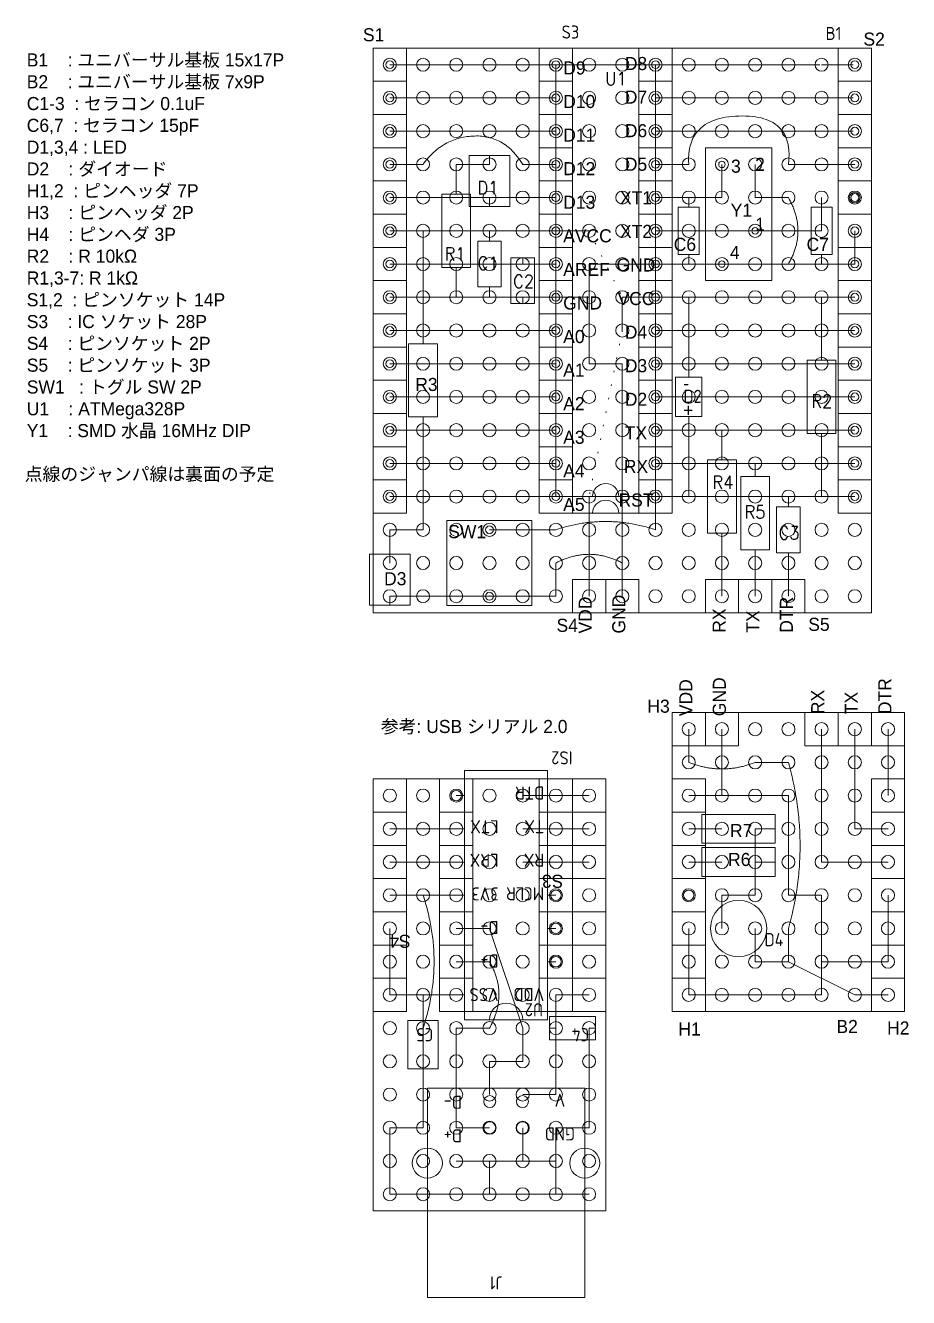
# Model space of a CAD drawing. Extents: x -67 to 67, y 38 to 136.
# Drawn here: x -66.6 to 0.9, y 38.3 to 135.5 of the extents above; entities that cross this region are included whole.
import ezdxf

# ---------------------------------------------------------------- set-up
doc = ezdxf.new("R2010")
doc.units = 0
doc.linetypes.add('DOTTINY', pattern=[0.9525, 0, -0.9525])
doc.layers.get('0').update_dxf_attribs({"linetype": 'CONTINUOUS', "lineweight": 9})
for name, color, linetype, lineweight in [('0_GND', 7, 'CONTINUOUS', 15), ('5V line', 1, 'CONTINUOUS', 15), ('condenser', 5, 'CONTINUOUS', 15)]:
    doc.layers.add(name, color=color, linetype=linetype, lineweight=lineweight)
for name, color, linetype, lineweight, true_color in [('0_wire', 92, 'CONTINUOUS', 15, 0x00c800), ('3.3V line', 40, 'CONTINUOUS', 15, 0xffaa00), ('crystal', 96, 'CONTINUOUS', 15, 0x008000), ('diode', 212, 'CONTINUOUS', 15, 0xde00de), ('micon', 216, 'CONTINUOUS', 15, 0x800080), ('resister', 132, 'CONTINUOUS', 15, 0x00dede), ('socket_header', 56, 'CONTINUOUS', 15, 0x808000), ('switch', 136, 'CONTINUOUS', 15, 0x008080), ('terminal', 16, 'CONTINUOUS', 15, 0x800000), ('universal_board', 253, 'CONTINUOUS', 15, 0xa0a0a4)]:
    doc.layers.add(name, color=color, linetype=linetype, lineweight=lineweight, true_color=true_color)
doc.styles.add('azomix', font='azomix')
doc.styles.add('iso', font='iso')
doc.styles.add('kst32b', font='kst32b')
doc.styles.get("Standard").update_dxf_attribs({"font": 'STANDARD'})
doc.styles.add('unicode', font='unicode')

msp = doc.modelspace()

# ---------------------------------------------------------------- linework, layer by layer
at = {"layer": '0_GND'}
for p, q in [((-10.8, 122.36), (-10.8, 124.9)), ((-8.26, 122.36), (-10.8, 122.36)), ((-3.18, 119.82), (-3.18, 117.28)), ((-23.5, 117.28), (-20.96, 117.28)), ((-23.5, 117.28), (-23.5, 114.74)), ((-15.88, 117.28), (-20.96, 117.28)), ((-13.34, 117.28), (-15.88, 117.28)), ((-13.34, 117.28), (-3.18, 117.28)), ((-31.12, 114.74), (-38.74, 114.74)), ((-33.66, 114.74), (-31.12, 114.74)), ((-28.58, 114.74), (-31.12, 114.74)), ((-28.58, 114.74), (-26.04, 114.74)), ((-23.5, 114.74), (-26.04, 114.74)), ((-23.5, 114.74), (-23.5, 109.66)), ((-23.5, 109.66), (-20.96, 109.66)), ((-20.96, 109.66), (-20.96, 91.88)), ((-26.04, 94.42), (-26.04, 91.88)), ((-38.74, 91.88), (-31.12, 91.88)), ((-26.04, 91.88), (-31.12, 91.88)), ((-13.34, 76.64), (-13.34, 81.72)), ((-13.34, 76.64), (-15.88, 76.64)), ((-10.8, 76.64), (-13.34, 76.64)), ((-8.26, 76.64), (-10.8, 76.64)), ((-8.26, 69.02), (-8.26, 76.64)), ((-5.72, 69.02), (-8.26, 69.02)), ((-5.72, 63.94), (-5.72, 69.02)), ((-0.64, 66.48), (-0.64, 69.02)), ((-38.74, 61.4), (-38.74, 66.48)), ((-15.88, 61.4), (-15.88, 66.48)), ((-0.64, 66.48), (-0.64, 63.94)), ((-5.72, 61.4), (-5.72, 63.94)), ((-5.72, 63.94), (-0.64, 63.94)), ((-36.2, 61.4), (-38.74, 61.4)), ((-36.2, 51.24), (-36.2, 61.4)), ((-36.2, 61.4), (-33.66, 61.4)), ((-15.88, 61.4), (-13.34, 61.4)), ((-13.34, 61.4), (-5.72, 61.4)), ((-23.5, 53.78), (-23.5, 58.86)), ((-23.5, 53.78), (-23.5, 51.24)), ((-38.74, 46.16), (-38.74, 51.24)), ((-38.74, 51.24), (-36.2, 51.24)), ((-28.58, 48.7), (-28.58, 51.24)), ((-26.04, 48.7), (-26.04, 51.24)), ((-26.04, 51.24), (-23.5, 51.24)), ((-31.12, 48.7), (-33.66, 48.7)), ((-31.12, 48.7), (-26.04, 48.7)), ((-31.12, 48.7), (-31.12, 46.16)), ((-26.04, 46.16), (-26.04, 48.7)), ((-36.2, 46.16), (-38.74, 46.16)), ((-31.12, 46.16), (-36.2, 46.16)), ((-31.12, 46.16), (-26.04, 46.16)), ((-26.04, 46.16), (-23.5, 46.16))]:
    msp.add_line(p, q, dxfattribs=at)
at = {"layer": '0_wire'}
for p, q in [((-26.04, 132.52), (-38.74, 132.52)), ((-18.42, 132.52), (-5.85, 132.52)), ((-5.72, 132.52), (-3.31, 132.52)), ((-26.04, 129.98), (-38.74, 129.98)), ((-18.42, 129.98), (-5.72, 129.98)), ((-5.72, 129.98), (-3.31, 129.98)), ((-26.04, 127.44), (-38.74, 127.44)), ((-18.42, 127.44), (-5.72, 127.44)), ((-5.72, 127.44), (-3.31, 127.44)), ((-36.2, 124.9), (-38.74, 124.9)), ((-31.12, 124.9), (-33.66, 124.9)), ((-26.04, 124.9), (-28.58, 124.9)), ((-18.42, 124.9), (-15.88, 124.9)), ((-13.34, 122.36), (-13.34, 124.9)), ((-3.18, 124.9), (-8.26, 124.9)), ((-26.04, 122.36), (-38.74, 122.36)), ((-18.42, 122.36), (-13.34, 122.36)), ((-5.72, 119.82), (-5.72, 122.36)), ((-18.42, 119.82), (-8.26, 119.82)), ((-8.26, 119.82), (-5.72, 119.82)), ((-26.04, 117.28), (-38.74, 117.28)), ((-26.04, 112.2), (-38.74, 112.2)), ((-18.42, 112.2), (-15.88, 112.2)), ((-8.26, 112.2), (-15.88, 112.2)), ((-5.72, 112.2), (-8.26, 112.2)), ((-3.18, 112.2), (-5.72, 112.2)), ((-26.04, 109.66), (-38.74, 109.66)), ((-18.42, 109.66), (-15.88, 109.66)), ((-8.26, 109.66), (-15.88, 109.66)), ((-5.72, 109.66), (-8.26, 109.66)), ((-3.18, 109.66), (-5.72, 109.66)), ((-26.04, 107.12), (-38.74, 107.12)), ((-18.42, 107.12), (-15.88, 107.12)), ((-15.88, 107.12), (-5.72, 107.12)), ((-3.18, 107.12), (-5.72, 107.12)), ((-26.04, 104.58), (-38.74, 104.58)), ((-18.42, 104.58), (-3.18, 104.58)), ((-15.88, 104.58), (-13.34, 104.58)), ((-26.04, 102.04), (-38.74, 102.04)), ((-18.42, 102.04), (-3.18, 102.04)), ((-10.8, 102.04), (-13.34, 102.04)), ((-8.26, 102.04), (-10.8, 102.04)), ((-26.04, 99.5), (-38.74, 99.5)), ((-18.42, 99.5), (-3.18, 99.5)), ((-18.42, 99.5), (-18.42, 96.96)), ((-13.34, 99.5), (-10.8, 99.5)), ((-36.2, 96.96), (-38.74, 96.96)), ((-38.74, 96.96), (-38.74, 94.42)), ((-26.04, 96.96), (-31.12, 96.96)), ((-13.34, 94.42), (-13.34, 91.88)), ((-10.8, 94.42), (-10.8, 91.88)), ((-8.26, 91.88), (-8.26, 94.42)), ((-5.72, 71.56), (-5.72, 81.72)), ((-3.18, 74.1), (-3.18, 81.72)), ((-0.64, 76.64), (-0.64, 81.72)), ((-28.58, 76.64), (-23.5, 76.64)), ((-33.66, 74.1), (-38.74, 74.1)), ((-28.58, 74.1), (-23.5, 74.1)), ((-15.88, 74.1), (-13.34, 74.1)), ((-10.8, 74.1), (-10.8, 71.56)), ((-0.64, 74.1), (-3.18, 74.1)), ((-33.66, 71.56), (-38.74, 71.56)), ((-28.58, 71.56), (-23.5, 71.56)), ((-15.88, 71.56), (-13.34, 71.56)), ((-10.8, 71.56), (-10.8, 69.02)), ((-0.64, 71.56), (-5.72, 71.56)), ((-10.8, 69.02), (-13.34, 69.02)), ((-13.34, 69.02), (-13.34, 66.48)), ((-31.12, 66.48), (-33.66, 66.48)), ((-31.12, 63.94), (-33.66, 63.94)), ((-33.66, 51.24), (-33.66, 58.86)), ((-33.66, 58.86), (-31.12, 58.86)), ((-28.58, 56.32), (-28.58, 58.86)), ((-31.12, 53.78), (-31.12, 56.32)), ((-31.12, 56.32), (-28.58, 56.32)), ((-31.12, 51.24), (-33.66, 51.24))]:
    msp.add_line(p, q, dxfattribs=at)
for centre in [(-3.18, 122.36), (-33.66, 76.64), (-26.04, 69.02), (-26.04, 66.48), (-26.04, 63.94)]:
    msp.add_circle(centre, 0.4, dxfattribs=at)
at = {"layer": '3.3V line'}
for p, q in [((-36.2, 69.02), (-38.74, 69.02)), ((-33.66, 69.02), (-36.2, 69.02))]:
    msp.add_line(p, q, dxfattribs=at)
msp.add_circle((-15.88, 69.02), 0.4, dxfattribs=at)
at = {"layer": '5V line'}
for p, q in [((-28.58, 119.82), (-38.74, 119.82)), ((-23.5, 119.82), (-31.12, 119.82)), ((-28.58, 119.82), (-26.04, 119.82)), ((-18.42, 114.74), (-20.96, 114.74)), ((-20.96, 114.74), (-20.96, 112.2)), ((-13.34, 114.74), (-18.42, 114.74)), ((-13.34, 114.74), (-8.26, 114.74)), ((-5.72, 114.74), (-8.26, 114.74)), ((-5.72, 114.74), (-3.18, 114.74)), ((-23.5, 99.5), (-23.5, 96.96)), ((-23.5, 96.96), (-23.5, 94.42)), ((-23.5, 91.88), (-23.5, 94.42)), ((-15.88, 81.72), (-15.88, 79.18)), ((-10.8, 79.18), (-8.26, 79.18)), ((-10.8, 63.94), (-10.8, 66.48)), ((-8.26, 63.94), (-8.26, 66.48)), ((-8.26, 63.94), (-10.8, 63.94)), ((-26.04, 56.32), (-26.04, 61.4)), ((-26.04, 61.4), (-23.5, 61.4)), ((-0.64, 61.4), (-3.18, 61.4)), ((-26.04, 53.78), (-26.04, 56.32)), ((-28.58, 53.78), (-26.04, 53.78))]:
    msp.add_line(p, q, dxfattribs=at)
at = {"layer": 'condenser'}
for p, q in [((-15.08, 121.62), (-16.68, 121.62)), ((-16.68, 121.62), (-16.68, 118.02)), ((-15.88, 121.62), (-15.88, 122.36)), ((-15.08, 118.02), (-15.08, 121.62)), ((-4.92, 121.62), (-6.52, 121.62)), ((-6.52, 121.62), (-6.52, 118.02)), ((-5.72, 121.62), (-5.72, 122.36)), ((-4.92, 118.02), (-4.92, 121.62)), ((-31.12, 119.82), (-31.12, 119.03)), ((-32.02, 119.03), (-32.02, 115.53)), ((-30.22, 119.03), (-32.02, 119.03)), ((-30.22, 115.53), (-30.22, 119.03)), ((-27.68, 117.76), (-29.48, 117.76)), ((-29.48, 117.76), (-29.48, 114.26)), ((-28.58, 117.76), (-28.58, 117.28)), ((-27.68, 114.26), (-27.68, 117.76)), ((-16.68, 118.02), (-15.08, 118.02)), ((-15.88, 118.02), (-15.88, 117.28)), ((-6.52, 118.02), (-4.92, 118.02)), ((-5.72, 118.02), (-5.72, 117.28)), ((-32.02, 115.53), (-30.22, 115.53)), ((-31.12, 115.53), (-31.12, 114.74)), ((-29.48, 114.26), (-27.68, 114.26)), ((-28.58, 114.74), (-28.58, 114.26)), ((-8.26, 98.71), (-8.26, 99.5)), ((-9.16, 98.71), (-9.16, 95.21)), ((-7.36, 98.71), (-9.16, 98.71)), ((-7.36, 95.21), (-7.36, 98.71)), ((-9.16, 95.21), (-7.36, 95.21)), ((-8.26, 95.21), (-8.26, 94.42)), ((-37.35, 59.44), (-37.35, 55.74)), ((-35.05, 59.44), (-37.35, 59.44)), ((-35.05, 55.74), (-35.05, 59.44)), ((-23.02, 59.76), (-26.52, 59.76)), ((-26.52, 59.76), (-26.52, 57.96)), ((-23.02, 57.96), (-23.02, 59.76)), ((-26.04, 58.86), (-26.52, 58.86)), ((-23.02, 58.86), (-23.5, 58.86)), ((-26.52, 57.96), (-23.02, 57.96)), ((-37.35, 55.74), (-35.05, 55.74)), ((-36.2, 56.32), (-36.2, 55.74))]:
    msp.add_line(p, q, dxfattribs=at)
msp.add_open_spline([(-36.2, 58.86), (-34.509, 63.95), (-36.2, 69.02)], degree=2, dxfattribs=at)
at = {"layer": 'crystal'}
for p, q in [((-9.53, 126.17), (-14.61, 126.17)), ((-14.61, 126.17), (-14.61, 116.01)), ((-9.53, 116.01), (-9.53, 126.17)), ((-14.61, 116.01), (-9.53, 116.01))]:
    msp.add_line(p, q, dxfattribs=at)
for centre in [(-13.34, 124.9), (-10.8, 119.82), (-13.34, 117.28)]:
    msp.add_circle(centre, 0.25, dxfattribs=at)
at = {"layer": 'diode'}
for p, q in [((-29.57, 125.58), (-32.67, 125.58)), ((-32.67, 125.58), (-32.67, 121.68)), ((-31.12, 124.9), (-31.12, 125.58)), ((-29.57, 121.68), (-29.57, 125.58)), ((-32.67, 121.68), (-29.57, 121.68)), ((-31.12, 122.36), (-31.12, 121.68)), ((-15.88, 114.74), (-15.88, 108.62)), ((-16.88, 108.62), (-14.88, 108.62)), ((-16.88, 105.62), (-16.88, 108.62)), ((-14.88, 108.62), (-14.88, 105.62)), ((-14.88, 105.62), (-16.88, 105.62)), ((-15.88, 105.62), (-15.88, 99.5)), ((-37.19, 95.1), (-40.29, 95.1)), ((-40.29, 95.1), (-40.29, 91.2)), ((-38.74, 94.42), (-38.74, 95.1)), ((-37.19, 91.2), (-37.19, 95.1)), ((-38.74, 91.88), (-38.74, 91.2)), ((-40.29, 91.2), (-37.19, 91.2))]:
    msp.add_line(p, q, dxfattribs=at)
msp.add_circle((-12.07, 66.48), 2.15, dxfattribs=at)
at = {"layer": 'micon'}
for p, q in [((-26.04, 132.52), (-26.04, 99.5)), ((-18.42, 132.52), (-26.04, 132.52)), ((-18.42, 99.5), (-18.42, 132.52)), ((-26.04, 99.5), (-18.42, 99.5)), ((-33.025, 59.495), (-33.025, 78.545)), ((-26.675, 78.545), (-33.025, 78.545)), ((-26.675, 78.545), (-26.675, 59.495)), ((-33.025, 76.64), (-33.66, 76.64)), ((-26.04, 76.64), (-26.675, 76.64)), ((-33.025, 74.1), (-33.66, 74.1)), ((-26.04, 74.1), (-26.675, 74.1)), ((-33.025, 71.56), (-33.66, 71.56)), ((-26.04, 71.56), (-26.675, 71.56)), ((-33.025, 69.02), (-33.66, 69.02)), ((-26.04, 69.02), (-26.675, 69.02)), ((-33.025, 66.48), (-33.66, 66.48)), ((-26.04, 66.48), (-26.675, 66.48)), ((-33.025, 63.94), (-33.66, 63.94)), ((-26.04, 63.94), (-26.675, 63.94)), ((-33.025, 61.4), (-33.66, 61.4)), ((-26.675, 59.495), (-33.025, 59.495))]:
    msp.add_line(p, q, dxfattribs=at)
for centre, radius, start in [((-22.23, 99.5), 1, 0), ((-29.85, 59.495), 1.27, 360)]:
    msp.add_arc(centre, radius, start, 180, dxfattribs=at)
at = {"layer": 'resister'}
for p, q in [((-33.66, 124.9), (-33.66, 122.62)), ((-34.76, 122.62), (-34.76, 117.02)), ((-32.56, 122.62), (-34.76, 122.62)), ((-32.56, 117.02), (-32.56, 122.62)), ((-36.2, 119.82), (-36.2, 111.19)), ((-34.76, 117.02), (-32.56, 117.02)), ((-33.66, 114.74), (-33.66, 117.02)), ((-5.72, 114.74), (-5.72, 109.92)), ((-35.1, 111.19), (-37.3, 111.19)), ((-37.3, 111.19), (-37.3, 105.59)), ((-35.1, 105.59), (-35.1, 111.19)), ((-6.82, 109.92), (-6.82, 104.32)), ((-4.62, 109.92), (-6.82, 109.92)), ((-4.62, 104.32), (-4.62, 109.92)), ((-37.3, 105.59), (-35.1, 105.59)), ((-36.2, 96.96), (-36.2, 105.59)), ((-13.34, 104.58), (-13.34, 102.3)), ((-6.82, 104.32), (-4.62, 104.32)), ((-5.72, 99.5), (-5.72, 104.32)), ((-12.24, 102.3), (-14.44, 102.3)), ((-14.44, 102.3), (-14.44, 96.7)), ((-12.24, 96.7), (-12.24, 102.3)), ((-10.8, 102.04), (-10.8, 101.03)), ((-9.7, 101.03), (-11.9, 101.03)), ((-11.9, 101.03), (-11.9, 95.43)), ((-9.7, 95.43), (-9.7, 101.03)), ((-14.44, 96.7), (-12.24, 96.7)), ((-13.34, 94.42), (-13.34, 96.7)), ((-11.9, 95.43), (-9.7, 95.43)), ((-10.8, 94.42), (-10.8, 95.43)), ((-9.27, 75.2), (-14.87, 75.2)), ((-14.87, 75.2), (-14.87, 73)), ((-9.27, 73), (-9.27, 75.2)), ((-13.34, 74.1), (-14.87, 74.1)), ((-10.8, 74.1), (-9.27, 74.1)), ((-14.87, 73), (-9.27, 73)), ((-9.27, 72.66), (-14.87, 72.66)), ((-14.87, 72.66), (-14.87, 70.46)), ((-9.27, 70.46), (-9.27, 72.66)), ((-13.34, 71.56), (-14.87, 71.56)), ((-10.8, 71.56), (-9.27, 71.56)), ((-14.87, 70.46), (-9.27, 70.46)), ((-28.58, 58.86), (-31.12, 66.48)), ((-3.18, 61.4), (-8.26, 63.94))]:
    msp.add_line(p, q, dxfattribs=at)
at = {"layer": 'resister', "linetype": 'DOTTINY'}
for p, q in [((-23.5, 119.82), (-20.96, 114.74)), ((-20.96, 112.2), (-23.5, 99.5))]:
    msp.add_line(p, q, dxfattribs=at)
at = {"layer": 'resister'}
for points in [[(-15.88, 124.9), (-16.112, 128.511), (-7.782, 128.682), (-8.26, 124.9)], [(-36.2, 124.9), (-34.726, 126.952), (-29.953, 127.179), (-28.58, 124.9)], [(-8.26, 117.28), (-6.79, 119.813), (-8.26, 122.36)], [(-18.42, 96.96), (-22.246, 98.233), (-26.04, 96.96)], [(-20.96, 94.42), (-23.514, 95.75), (-26.04, 94.42)], [(-15.88, 79.18), (-13.344, 78.171), (-10.8, 79.18)], [(-8.26, 66.48), (-6.47, 72.805), (-8.26, 79.18)], [(-31.12, 58.86), (-29.666, 61.431), (-31.12, 63.94)]]:
    msp.add_open_spline(points, degree=2, dxfattribs=at)
at = {"layer": 'socket_header'}
for p, q in [((-40.01, 133.79), (-40.01, 131.25)), ((-37.47, 133.79), (-40.01, 133.79)), ((-37.47, 131.25), (-37.47, 133.79)), ((-24.77, 133.79), (-27.31, 133.79)), ((-27.31, 133.79), (-27.31, 98.23)), ((-27.31, 133.79), (-27.31, 131.25)), ((-24.77, 131.25), (-24.77, 133.79)), ((-24.77, 133.79), (-19.69, 133.79)), ((-19.69, 133.79), (-19.69, 131.25)), ((-17.15, 133.79), (-19.69, 133.79)), ((-17.15, 131.25), (-17.15, 133.79)), ((-4.45, 133.79), (-4.45, 131.25)), ((-1.91, 133.79), (-4.45, 133.79)), ((-1.91, 131.25), (-1.91, 133.79)), ((-40.01, 131.25), (-40.01, 128.71)), ((-37.47, 131.25), (-40.01, 131.25)), ((-37.47, 131.25), (-37.47, 128.71)), ((-37.47, 128.71), (-37.47, 131.25)), ((-24.77, 131.25), (-27.31, 131.25)), ((-24.77, 128.71), (-24.77, 131.25)), ((-19.69, 131.25), (-19.69, 128.71)), ((-17.15, 131.25), (-19.69, 131.25)), ((-17.15, 128.71), (-17.15, 131.25)), ((-1.91, 131.25), (-4.45, 131.25)), ((-4.45, 131.25), (-4.45, 128.71)), ((-1.91, 131.25), (-4.45, 131.25)), ((-1.91, 128.71), (-1.91, 131.25)), ((-40.01, 128.71), (-40.01, 126.17)), ((-37.47, 128.71), (-40.01, 128.71)), ((-37.47, 128.71), (-37.47, 126.17)), ((-37.47, 126.17), (-37.47, 128.71)), ((-24.77, 128.71), (-27.31, 128.71)), ((-24.77, 126.17), (-24.77, 128.71)), ((-19.69, 128.71), (-19.69, 126.17)), ((-17.15, 128.71), (-19.69, 128.71)), ((-17.15, 126.17), (-17.15, 128.71)), ((-1.91, 128.71), (-4.45, 128.71)), ((-4.45, 128.71), (-4.45, 126.17)), ((-1.91, 128.71), (-4.45, 128.71)), ((-1.91, 126.17), (-1.91, 128.71)), ((-40.01, 126.17), (-40.01, 123.63)), ((-37.47, 126.17), (-40.01, 126.17)), ((-37.47, 126.17), (-37.47, 123.63)), ((-37.47, 123.63), (-37.47, 126.17)), ((-24.77, 126.17), (-27.31, 126.17)), ((-24.77, 123.63), (-24.77, 126.17)), ((-19.69, 126.17), (-19.69, 123.63)), ((-17.15, 126.17), (-19.69, 126.17)), ((-17.15, 123.63), (-17.15, 126.17)), ((-1.91, 126.17), (-4.45, 126.17)), ((-4.45, 126.17), (-4.45, 123.63)), ((-1.91, 126.17), (-4.45, 126.17)), ((-1.91, 123.63), (-1.91, 126.17)), ((-40.01, 123.63), (-40.01, 121.09)), ((-37.47, 123.63), (-40.01, 123.63)), ((-37.47, 123.63), (-37.47, 121.09)), ((-37.47, 121.09), (-37.47, 123.63)), ((-24.77, 123.63), (-27.31, 123.63)), ((-24.77, 121.09), (-24.77, 123.63)), ((-19.69, 123.63), (-19.69, 121.09)), ((-17.15, 123.63), (-19.69, 123.63)), ((-17.15, 121.09), (-17.15, 123.63)), ((-1.91, 123.63), (-4.45, 123.63)), ((-4.45, 123.63), (-4.45, 121.09)), ((-1.91, 121.09), (-1.91, 123.63)), ((-40.01, 121.09), (-40.01, 118.55)), ((-37.47, 121.09), (-40.01, 121.09)), ((-37.47, 121.09), (-37.47, 118.55)), ((-37.47, 118.55), (-37.47, 121.09)), ((-24.77, 121.09), (-27.31, 121.09)), ((-24.77, 118.55), (-24.77, 121.09)), ((-19.69, 121.09), (-19.69, 118.55)), ((-17.15, 121.09), (-19.69, 121.09)), ((-17.15, 118.55), (-17.15, 121.09)), ((-1.91, 121.09), (-4.45, 121.09)), ((-4.45, 121.09), (-4.45, 118.55)), ((-1.91, 121.09), (-1.91, 118.55)), ((-40.01, 118.55), (-40.01, 116.01)), ((-37.47, 118.55), (-40.01, 118.55)), ((-37.47, 118.55), (-37.47, 116.01)), ((-37.47, 116.01), (-37.47, 118.55)), ((-24.77, 118.55), (-27.31, 118.55)), ((-24.77, 116.01), (-24.77, 118.55)), ((-19.69, 118.55), (-19.69, 116.01)), ((-17.15, 118.55), (-19.69, 118.55)), ((-17.15, 116.01), (-17.15, 118.55)), ((-1.91, 118.55), (-4.45, 118.55)), ((-4.45, 110.93), (-4.45, 118.55)), ((-1.91, 118.55), (-1.91, 100.77)), ((-40.01, 116.01), (-40.01, 113.47)), ((-37.47, 116.01), (-40.01, 116.01)), ((-37.47, 116.01), (-37.47, 113.47)), ((-37.47, 113.47), (-37.47, 116.01)), ((-24.77, 116.01), (-27.31, 116.01)), ((-24.77, 113.47), (-24.77, 116.01)), ((-19.69, 116.01), (-19.69, 113.47)), ((-17.15, 116.01), (-19.69, 116.01)), ((-17.15, 113.47), (-17.15, 116.01)), ((-1.91, 116.01), (-4.45, 116.01)), ((-40.01, 113.47), (-40.01, 110.93)), ((-37.47, 113.47), (-40.01, 113.47)), ((-37.47, 113.47), (-37.47, 110.93)), ((-37.47, 110.93), (-37.47, 113.47)), ((-24.77, 113.47), (-27.31, 113.47)), ((-24.77, 110.93), (-24.77, 113.47)), ((-19.69, 113.47), (-19.69, 110.93)), ((-17.15, 113.47), (-19.69, 113.47)), ((-17.15, 113.47), (-17.15, 110.93)), ((-1.91, 113.47), (-4.45, 113.47)), ((-40.01, 110.93), (-40.01, 108.39)), ((-37.47, 110.93), (-40.01, 110.93)), ((-37.47, 110.93), (-37.47, 108.39)), ((-37.47, 108.39), (-37.47, 110.93)), ((-24.77, 110.93), (-27.31, 110.93)), ((-24.77, 108.39), (-24.77, 110.93)), ((-19.69, 110.93), (-19.69, 108.39)), ((-17.15, 110.93), (-19.69, 110.93)), ((-17.15, 108.39), (-17.15, 110.93)), ((-1.91, 110.93), (-4.45, 110.93)), ((-1.91, 110.93), (-4.45, 110.93)), ((-4.45, 110.93), (-4.45, 108.39)), ((-1.91, 110.93), (-4.45, 110.93)), ((-40.01, 108.39), (-40.01, 105.85)), ((-37.47, 108.39), (-40.01, 108.39)), ((-37.47, 108.39), (-37.47, 105.85)), ((-37.47, 105.85), (-37.47, 108.39)), ((-24.77, 108.39), (-27.31, 108.39)), ((-24.77, 105.85), (-24.77, 108.39)), ((-19.69, 108.39), (-19.69, 105.85)), ((-17.15, 108.39), (-19.69, 108.39)), ((-17.15, 105.85), (-17.15, 108.39)), ((-1.91, 108.39), (-4.45, 108.39)), ((-1.91, 108.39), (-4.45, 108.39)), ((-4.45, 108.39), (-4.45, 105.85)), ((-1.91, 108.39), (-4.45, 108.39)), ((-40.01, 105.85), (-40.01, 103.31)), ((-37.47, 105.85), (-40.01, 105.85)), ((-37.47, 105.85), (-37.47, 103.31)), ((-37.47, 103.31), (-37.47, 105.85)), ((-24.77, 105.85), (-27.31, 105.85)), ((-24.77, 103.31), (-24.77, 105.85)), ((-19.69, 105.85), (-19.69, 103.31)), ((-17.15, 105.85), (-19.69, 105.85)), ((-17.15, 103.31), (-17.15, 105.85)), ((-1.91, 105.85), (-4.45, 105.85)), ((-1.91, 105.85), (-4.45, 105.85)), ((-4.45, 105.85), (-4.45, 103.31)), ((-1.91, 105.85), (-4.45, 105.85)), ((-40.01, 103.31), (-40.01, 100.77)), ((-37.47, 103.31), (-40.01, 103.31)), ((-37.47, 103.31), (-37.47, 100.77)), ((-37.47, 100.77), (-37.47, 103.31)), ((-24.77, 103.31), (-27.31, 103.31)), ((-24.77, 100.77), (-24.77, 103.31)), ((-19.69, 103.31), (-19.69, 100.77)), ((-17.15, 103.31), (-19.69, 103.31)), ((-17.15, 100.77), (-17.15, 103.31)), ((-1.91, 103.31), (-4.45, 103.31)), ((-1.91, 103.31), (-4.45, 103.31)), ((-4.45, 103.31), (-4.45, 100.77)), ((-1.91, 103.31), (-4.45, 103.31)), ((-40.01, 100.77), (-40.01, 98.23)), ((-37.47, 100.77), (-40.01, 100.77)), ((-37.47, 100.77), (-37.47, 98.23)), ((-37.47, 98.23), (-37.47, 100.77)), ((-24.77, 100.77), (-27.31, 100.77)), ((-24.77, 98.23), (-24.77, 100.77)), ((-19.69, 100.77), (-19.69, 98.23)), ((-17.15, 100.77), (-19.69, 100.77)), ((-17.15, 100.77), (-17.15, 98.23)), ((-4.45, 98.23), (-4.45, 100.77)), ((-1.91, 100.77), (-4.45, 100.77)), ((-1.91, 100.77), (-4.45, 100.77)), ((-1.91, 100.77), (-4.45, 100.77)), ((-1.91, 98.23), (-1.91, 100.77)), ((-40.01, 98.23), (-37.47, 98.23)), ((-27.31, 98.23), (-24.77, 98.23)), ((-24.77, 98.23), (-19.69, 98.23)), ((-19.69, 98.23), (-17.15, 98.23)), ((-1.91, 98.23), (-4.45, 98.23)), ((-24.77, 90.61), (-24.77, 93.15)), ((-22.23, 93.15), (-24.77, 93.15)), ((-22.23, 90.61), (-22.23, 93.15)), ((-19.69, 93.15), (-22.23, 93.15)), ((-22.23, 90.61), (-22.23, 93.15)), ((-19.69, 90.61), (-19.69, 93.15)), ((-14.61, 90.61), (-14.61, 93.15)), ((-12.07, 93.15), (-14.61, 93.15)), ((-12.07, 90.61), (-12.07, 93.15)), ((-9.53, 93.15), (-12.07, 93.15)), ((-12.07, 90.61), (-12.07, 93.15)), ((-9.53, 90.61), (-9.53, 93.15)), ((-6.99, 93.15), (-9.53, 93.15)), ((-9.53, 90.61), (-9.53, 93.15)), ((-6.99, 90.61), (-6.99, 93.15)), ((-22.23, 90.61), (-24.77, 90.61)), ((-19.69, 90.61), (-22.23, 90.61)), ((-12.07, 90.61), (-14.61, 90.61)), ((-9.53, 90.61), (-12.07, 90.61)), ((-6.99, 90.61), (-9.53, 90.61)), ((-17.15, 80.45), (-17.15, 82.99)), ((-14.61, 82.99), (-17.15, 82.99)), ((-14.61, 80.45), (-14.61, 82.99)), ((-12.07, 82.99), (-14.61, 82.99)), ((-14.61, 80.45), (-14.61, 82.99)), ((-12.07, 80.45), (-12.07, 82.99)), ((-6.99, 80.45), (-6.99, 82.99)), ((-4.45, 82.99), (-6.99, 82.99)), ((-4.45, 80.45), (-4.45, 82.99)), ((-1.91, 82.99), (-4.45, 82.99)), ((-4.45, 80.45), (-4.45, 82.99)), ((-1.91, 80.45), (-1.91, 82.99)), ((0.63, 82.99), (-1.91, 82.99)), ((-1.91, 80.45), (-1.91, 82.99)), ((0.63, 80.45), (0.63, 82.99)), ((-14.61, 80.45), (-17.15, 80.45)), ((-12.07, 80.45), (-14.61, 80.45)), ((-4.45, 80.45), (-6.99, 80.45)), ((-1.91, 80.45), (-4.45, 80.45)), ((0.63, 80.45), (-1.91, 80.45)), ((-40.01, 75.37), (-40.01, 77.91)), ((-37.47, 77.91), (-40.01, 77.91)), ((-37.47, 75.37), (-37.47, 77.91)), ((-32.39, 77.91), (-34.93, 77.91)), ((-34.93, 75.37), (-34.93, 77.91)), ((-32.39, 75.37), (-32.39, 77.91)), ((-24.77, 77.91), (-32.39, 77.91)), ((-27.31, 60.13), (-27.31, 77.91)), ((-24.77, 60.13), (-24.77, 77.91)), ((-24.77, 75.37), (-24.77, 77.91)), ((-22.23, 77.91), (-24.77, 77.91)), ((-22.23, 75.37), (-22.23, 77.91)), ((-17.15, 75.37), (-17.15, 77.91)), ((-14.61, 77.91), (-17.15, 77.91)), ((-14.61, 75.37), (-14.61, 77.91)), ((-1.91, 75.37), (-1.91, 77.91)), ((0.63, 77.91), (-1.91, 77.91)), ((0.63, 75.37), (0.63, 77.91)), ((-40.01, 72.83), (-40.01, 75.37)), ((-37.47, 75.37), (-40.01, 75.37)), ((-37.47, 75.37), (-40.01, 75.37)), ((-37.47, 72.83), (-37.47, 75.37)), ((-34.93, 75.37), (-32.39, 75.37)), ((-34.93, 75.37), (-34.93, 60.13)), ((-32.39, 75.37), (-32.39, 60.13)), ((-27.31, 75.37), (-24.77, 75.37)), ((-24.77, 72.83), (-24.77, 75.37)), ((-22.23, 75.37), (-24.77, 75.37)), ((-22.23, 75.37), (-24.77, 75.37)), ((-22.23, 72.83), (-22.23, 75.37)), ((-17.15, 72.83), (-17.15, 75.37)), ((-14.61, 75.37), (-17.15, 75.37)), ((-14.61, 75.37), (-17.15, 75.37)), ((-14.61, 75.37), (-14.61, 60.13)), ((-1.91, 72.83), (-1.91, 75.37)), ((0.63, 75.37), (-1.91, 75.37)), ((0.63, 75.37), (-1.91, 75.37)), ((0.63, 72.83), (0.63, 75.37)), ((-40.01, 72.83), (-37.47, 72.83)), ((-40.01, 70.29), (-40.01, 72.83)), ((-37.47, 72.83), (-40.01, 72.83)), ((-37.47, 70.29), (-37.47, 72.83)), ((-34.93, 72.83), (-32.39, 72.83)), ((-27.31, 72.83), (-24.77, 72.83)), ((-24.77, 70.29), (-24.77, 72.83)), ((-22.23, 72.83), (-24.77, 72.83)), ((-22.23, 72.83), (-24.77, 72.83)), ((-22.23, 70.29), (-22.23, 72.83)), ((-17.15, 72.83), (-14.61, 72.83)), ((-17.15, 70.29), (-17.15, 72.83)), ((-14.61, 72.83), (-17.15, 72.83)), ((-1.91, 70.29), (-1.91, 72.83)), ((0.63, 72.83), (-1.91, 72.83)), ((0.63, 72.83), (-1.91, 72.83)), ((0.63, 70.29), (0.63, 72.83)), ((-40.01, 70.29), (-37.47, 70.29)), ((-40.01, 67.75), (-40.01, 70.29)), ((-37.47, 70.29), (-40.01, 70.29)), ((-37.47, 67.75), (-37.47, 70.29)), ((-34.93, 70.29), (-32.39, 70.29)), ((-27.31, 70.29), (-24.77, 70.29)), ((-24.77, 67.75), (-24.77, 70.29)), ((-22.23, 70.29), (-24.77, 70.29)), ((-24.77, 67.75), (-24.77, 70.29)), ((-22.23, 70.29), (-24.77, 70.29)), ((-22.23, 67.75), (-22.23, 70.29)), ((-17.15, 70.29), (-14.61, 70.29)), ((-17.15, 67.75), (-17.15, 70.29)), ((-14.61, 70.29), (-17.15, 70.29)), ((0.63, 70.29), (-1.91, 70.29)), ((-1.91, 67.75), (-1.91, 70.29)), ((0.63, 70.29), (-1.91, 70.29)), ((0.63, 67.75), (0.63, 70.29)), ((-40.01, 67.75), (-37.47, 67.75)), ((-40.01, 65.21), (-40.01, 67.75)), ((-37.47, 67.75), (-40.01, 67.75)), ((-37.47, 65.21), (-37.47, 67.75)), ((-34.93, 67.75), (-32.39, 67.75)), ((-27.31, 67.75), (-24.77, 67.75)), ((-24.77, 65.21), (-24.77, 67.75)), ((-22.23, 67.75), (-24.77, 67.75)), ((-22.23, 67.75), (-24.77, 67.75)), ((-22.23, 65.21), (-22.23, 67.75)), ((-17.15, 67.75), (-14.61, 67.75)), ((-17.15, 65.21), (-17.15, 67.75)), ((-14.61, 67.75), (-17.15, 67.75)), ((-14.61, 65.21), (-14.61, 67.75)), ((-1.91, 65.21), (-1.91, 67.75)), ((0.63, 67.75), (-1.91, 67.75)), ((0.63, 67.75), (-1.91, 67.75)), ((0.63, 65.21), (0.63, 67.75)), ((-37.47, 65.21), (-40.01, 65.21)), ((-40.01, 62.67), (-40.01, 65.21)), ((-37.47, 65.21), (-40.01, 65.21)), ((-37.47, 62.67), (-37.47, 65.21)), ((-34.93, 65.21), (-32.39, 65.21)), ((-27.31, 65.21), (-24.77, 65.21)), ((-24.77, 62.67), (-24.77, 65.21)), ((-24.77, 62.67), (-24.77, 65.21)), ((-22.23, 65.21), (-24.77, 65.21)), ((-22.23, 65.21), (-24.77, 65.21)), ((-22.23, 62.67), (-22.23, 65.21)), ((-14.61, 65.21), (-17.15, 65.21)), ((-17.15, 62.67), (-17.15, 65.21)), ((-14.61, 65.21), (-17.15, 65.21)), ((-14.61, 62.67), (-14.61, 65.21)), ((-1.91, 62.67), (-1.91, 65.21)), ((0.63, 65.21), (-1.91, 65.21)), ((0.63, 65.21), (-1.91, 65.21)), ((0.63, 62.67), (0.63, 65.21)), ((-37.47, 62.67), (-40.01, 62.67)), ((-40.01, 60.13), (-40.01, 62.67)), ((-37.47, 62.67), (-40.01, 62.67)), ((-37.47, 60.13), (-37.47, 62.67)), ((-34.93, 62.67), (-32.39, 62.67)), ((-27.31, 62.67), (-24.77, 62.67)), ((-24.77, 60.13), (-24.77, 62.67)), ((-24.77, 60.13), (-24.77, 62.67)), ((-22.23, 62.67), (-24.77, 62.67)), ((-22.23, 62.67), (-24.77, 62.67)), ((-22.23, 60.13), (-22.23, 62.67)), ((-14.61, 62.67), (-17.15, 62.67)), ((-17.15, 60.13), (-17.15, 62.67)), ((-14.61, 62.67), (-17.15, 62.67)), ((-1.91, 60.13), (-1.91, 62.67)), ((0.63, 62.67), (-1.91, 62.67)), ((0.63, 62.67), (-1.91, 62.67)), ((0.63, 60.13), (0.63, 62.67)), ((-37.47, 60.13), (-40.01, 60.13)), ((-34.93, 60.13), (-24.77, 60.13)), ((-22.23, 60.13), (-24.77, 60.13)), ((-14.61, 60.13), (-17.15, 60.13)), ((0.63, 60.13), (-1.91, 60.13))]:
    msp.add_line(p, q, dxfattribs=at)
for centre in [(-38.74, 132.52), (-26.04, 132.52), (-18.42, 132.52), (-3.18, 132.52), (-38.74, 129.98), (-26.04, 129.98), (-18.42, 129.98), (-3.18, 129.98), (-38.74, 127.44), (-26.04, 127.44), (-18.42, 127.44), (-3.18, 127.44), (-38.74, 124.9), (-26.04, 124.9), (-18.42, 124.9), (-3.18, 124.9), (-38.74, 122.36), (-26.04, 122.36), (-18.42, 122.36), (-3.18, 122.36), (-38.74, 119.82), (-26.04, 119.82), (-18.42, 119.82), (-3.18, 119.82), (-38.74, 117.28), (-26.04, 117.28), (-18.42, 117.28), (-3.18, 117.28), (-38.74, 114.74), (-26.04, 114.74), (-18.42, 114.74), (-3.18, 114.74), (-38.74, 112.2), (-26.04, 112.2), (-18.42, 112.2), (-3.18, 112.2), (-38.74, 109.66), (-26.04, 109.66), (-18.42, 109.66), (-3.18, 109.66), (-38.74, 107.12), (-26.04, 107.12), (-18.42, 107.12), (-3.18, 107.12), (-38.74, 104.58), (-26.04, 104.58), (-18.42, 104.58), (-3.18, 104.58), (-38.74, 102.04), (-26.04, 102.04), (-18.42, 102.04), (-3.18, 102.04), (-38.74, 99.5), (-26.04, 99.5), (-18.42, 99.5), (-3.18, 99.5)]:
    msp.add_circle(centre, 0.3, dxfattribs=at)
msp.add_arc((-22.23, 98.23), 1, 0, 180, dxfattribs=at)
at = {"layer": 'switch'}
for p, q in [((-27.87, 97.67), (-34.37, 97.67)), ((-34.37, 97.67), (-34.37, 91.17)), ((-27.87, 91.17), (-27.87, 97.67)), ((-34.37, 91.17), (-27.87, 91.17))]:
    msp.add_line(p, q, dxfattribs=at)
for centre in [(-31.12, 96.96), (-31.12, 91.88)]:
    msp.add_circle(centre, 0.3, dxfattribs=at)
at = {"layer": 'terminal'}
for p, q in [((-23.83, 54.26), (-35.87, 54.26)), ((-35.87, 54.26), (-35.87, 38.26)), ((-23.83, 38.26), (-23.83, 54.26)), ((-35.87, 38.26), (-23.83, 38.26))]:
    msp.add_line(p, q, dxfattribs=at)
for centre, radius in [((-31.1, 53.24), 0.46), ((-28.6, 53.24), 0.46), ((-31.1, 51.24), 0.46), ((-28.6, 51.24), 0.46), ((-35.87, 48.54), 1.15), ((-23.83, 48.54), 1.15)]:
    msp.add_circle(centre, radius, dxfattribs=at)
at = {"layer": 'universal_board'}
for p, q in [((-40.01, 90.61), (-40.01, 133.79)), ((-40.01, 133.79), (-1.91, 133.79)), ((-1.91, 133.79), (-1.91, 90.61)), ((-40.01, 90.61), (-1.91, 90.61)), ((-17.15, 82.99), (0.63, 82.99)), ((-17.15, 82.99), (-17.15, 60.13)), ((0.63, 82.99), (0.63, 60.13)), ((-40.01, 77.91), (-40.01, 44.89)), ((-40.01, 77.91), (-22.23, 77.91)), ((-22.23, 77.91), (-22.23, 44.89)), ((-17.15, 60.13), (0.63, 60.13)), ((-40.01, 44.89), (-22.23, 44.89))]:
    msp.add_line(p, q, dxfattribs=at)
for centre in [(-38.74, 132.52), (-36.2, 132.52), (-33.66, 132.52), (-31.12, 132.52), (-28.58, 132.52), (-26.04, 132.52), (-23.5, 132.52), (-20.96, 132.52), (-18.42, 132.52), (-15.88, 132.52), (-13.34, 132.52), (-10.8, 132.52), (-8.26, 132.52), (-5.72, 132.52), (-3.18, 132.52), (-38.74, 129.98), (-36.2, 129.98), (-33.66, 129.98), (-31.12, 129.98), (-28.58, 129.98), (-26.04, 129.98), (-23.5, 129.98), (-20.96, 129.98), (-18.42, 129.98), (-15.88, 129.98), (-13.34, 129.98), (-10.8, 129.98), (-8.26, 129.98), (-5.72, 129.98), (-3.18, 129.98), (-38.74, 127.44), (-36.2, 127.44), (-33.66, 127.44), (-31.12, 127.44), (-28.58, 127.44), (-26.04, 127.44), (-23.5, 127.44), (-20.96, 127.44), (-18.42, 127.44), (-15.88, 127.44), (-13.34, 127.44), (-10.8, 127.44), (-8.26, 127.44), (-5.72, 127.44), (-3.18, 127.44), (-38.74, 124.9), (-36.2, 124.9), (-33.66, 124.9), (-31.12, 124.9), (-28.58, 124.9), (-26.04, 124.9), (-23.5, 124.9), (-20.96, 124.9), (-18.42, 124.9), (-15.88, 124.9), (-13.34, 124.9), (-10.8, 124.9), (-8.26, 124.9), (-5.72, 124.9), (-3.18, 124.9), (-38.74, 122.36), (-36.2, 122.36), (-33.66, 122.36), (-31.12, 122.36), (-28.58, 122.36), (-26.04, 122.36), (-23.5, 122.36), (-20.96, 122.36), (-18.42, 122.36), (-15.88, 122.36), (-13.34, 122.36), (-10.8, 122.36), (-8.26, 122.36), (-5.72, 122.36), (-3.18, 122.36), (-38.74, 119.82), (-36.2, 119.82), (-33.66, 119.82), (-31.12, 119.82), (-28.58, 119.82), (-26.04, 119.82), (-23.5, 119.82), (-20.96, 119.82), (-18.42, 119.82), (-15.88, 119.82), (-13.34, 119.82), (-10.8, 119.82), (-8.26, 119.82), (-5.72, 119.82), (-3.18, 119.82), (-38.74, 117.28), (-36.2, 117.28), (-33.66, 117.28), (-31.12, 117.28), (-28.58, 117.28), (-26.04, 117.28), (-23.5, 117.28), (-20.96, 117.28), (-18.42, 117.28), (-15.88, 117.28), (-13.34, 117.28), (-10.8, 117.28), (-8.26, 117.28), (-5.72, 117.28), (-3.18, 117.28), (-38.74, 114.74), (-36.2, 114.74), (-33.66, 114.74), (-31.12, 114.74), (-28.58, 114.74), (-26.04, 114.74), (-23.5, 114.74), (-20.96, 114.74), (-18.42, 114.74), (-15.88, 114.74), (-13.34, 114.74), (-10.8, 114.74), (-8.26, 114.74), (-5.72, 114.74), (-3.18, 114.74), (-38.74, 112.2), (-36.2, 112.2), (-33.66, 112.2), (-31.12, 112.2), (-28.58, 112.2), (-26.04, 112.2), (-23.5, 112.2), (-20.96, 112.2), (-18.42, 112.2), (-15.88, 112.2), (-13.34, 112.2), (-10.8, 112.2), (-8.26, 112.2), (-5.72, 112.2), (-3.18, 112.2), (-38.74, 109.66), (-36.2, 109.66), (-33.66, 109.66), (-31.12, 109.66), (-28.58, 109.66), (-26.04, 109.66), (-23.5, 109.66), (-20.96, 109.66), (-18.42, 109.66), (-15.88, 109.66), (-13.34, 109.66), (-10.8, 109.66), (-8.26, 109.66), (-5.72, 109.66), (-3.18, 109.66), (-38.74, 107.12), (-36.2, 107.12), (-33.66, 107.12), (-31.12, 107.12), (-28.58, 107.12), (-26.04, 107.12), (-23.5, 107.12), (-20.96, 107.12), (-18.42, 107.12), (-15.88, 107.12), (-13.34, 107.12), (-10.8, 107.12), (-8.26, 107.12), (-5.72, 107.12), (-3.18, 107.12), (-38.74, 104.58), (-36.2, 104.58), (-33.66, 104.58), (-31.12, 104.58), (-28.58, 104.58), (-26.04, 104.58), (-23.5, 104.58), (-20.96, 104.58), (-18.42, 104.58), (-15.88, 104.58), (-13.34, 104.58), (-10.8, 104.58), (-8.26, 104.58), (-5.72, 104.58), (-3.18, 104.58), (-38.74, 102.04), (-36.2, 102.04), (-33.66, 102.04), (-31.12, 102.04), (-28.58, 102.04), (-26.04, 102.04), (-23.5, 102.04), (-20.96, 102.04), (-18.42, 102.04), (-15.88, 102.04), (-13.34, 102.04), (-10.8, 102.04), (-8.26, 102.04), (-5.72, 102.04), (-3.18, 102.04), (-38.74, 99.5), (-36.2, 99.5), (-33.66, 99.5), (-31.12, 99.5), (-28.58, 99.5), (-26.04, 99.5), (-23.5, 99.5), (-20.96, 99.5), (-18.42, 99.5), (-15.88, 99.5), (-13.34, 99.5), (-10.8, 99.5), (-8.26, 99.5), (-5.72, 99.5), (-3.18, 99.5), (-38.74, 96.96), (-36.2, 96.96), (-33.66, 96.96), (-31.12, 96.96), (-28.58, 96.96), (-26.04, 96.96), (-23.5, 96.96), (-20.96, 96.96), (-18.42, 96.96), (-15.88, 96.96), (-13.34, 96.96), (-10.8, 96.96), (-8.26, 96.96), (-5.72, 96.96), (-3.18, 96.96), (-38.74, 94.42), (-36.2, 94.42), (-33.66, 94.42), (-31.12, 94.42), (-28.58, 94.42), (-26.04, 94.42), (-23.5, 94.42), (-20.96, 94.42), (-18.42, 94.42), (-15.88, 94.42), (-13.34, 94.42), (-10.8, 94.42), (-8.26, 94.42), (-5.72, 94.42), (-3.18, 94.42), (-38.74, 91.88), (-36.2, 91.88), (-33.66, 91.88), (-31.12, 91.88), (-28.58, 91.88), (-26.04, 91.88), (-23.5, 91.88), (-20.96, 91.88), (-18.42, 91.88), (-15.88, 91.88), (-13.34, 91.88), (-10.8, 91.88), (-8.26, 91.88), (-5.72, 91.88), (-3.18, 91.88), (-15.88, 81.72), (-13.34, 81.72), (-10.8, 81.72), (-8.26, 81.72), (-5.72, 81.72), (-3.18, 81.72), (-0.64, 81.72), (-15.88, 79.18), (-13.34, 79.18), (-10.8, 79.18), (-8.26, 79.18), (-5.72, 79.18), (-3.18, 79.18), (-0.64, 79.18), (-38.74, 76.64), (-36.2, 76.64), (-33.66, 76.64), (-31.12, 76.64), (-28.58, 76.64), (-26.04, 76.64), (-23.5, 76.64), (-15.88, 76.64), (-13.34, 76.64), (-10.8, 76.64), (-8.26, 76.64), (-5.72, 76.64), (-3.18, 76.64), (-0.64, 76.64), (-38.74, 74.1), (-36.2, 74.1), (-33.66, 74.1), (-31.12, 74.1), (-28.58, 74.1), (-26.04, 74.1), (-23.5, 74.1), (-15.88, 74.1), (-13.34, 74.1), (-10.8, 74.1), (-8.26, 74.1), (-5.72, 74.1), (-3.18, 74.1), (-0.64, 74.1), (-38.74, 71.56), (-36.2, 71.56), (-33.66, 71.56), (-31.12, 71.56), (-28.58, 71.56), (-26.04, 71.56), (-23.5, 71.56), (-15.88, 71.56), (-13.34, 71.56), (-10.8, 71.56), (-8.26, 71.56), (-5.72, 71.56), (-3.18, 71.56), (-0.64, 71.56), (-38.74, 69.02), (-36.2, 69.02), (-33.66, 69.02), (-31.12, 69.02), (-28.58, 69.02), (-26.04, 69.02), (-23.5, 69.02), (-15.88, 69.02), (-13.34, 69.02), (-10.8, 69.02), (-8.26, 69.02), (-5.72, 69.02), (-3.18, 69.02), (-0.64, 69.02), (-38.74, 66.48), (-36.2, 66.48), (-33.66, 66.48), (-31.12, 66.48), (-28.58, 66.48), (-26.04, 66.48), (-23.5, 66.48), (-15.88, 66.48), (-13.34, 66.48), (-10.8, 66.48), (-8.26, 66.48), (-5.72, 66.48), (-3.18, 66.48), (-0.64, 66.48), (-38.74, 63.94), (-36.2, 63.94), (-33.66, 63.94), (-31.12, 63.94), (-28.58, 63.94), (-26.04, 63.94), (-23.5, 63.94), (-15.88, 63.94), (-13.34, 63.94), (-10.8, 63.94), (-8.26, 63.94), (-5.72, 63.94), (-3.18, 63.94), (-0.64, 63.94), (-38.74, 61.4), (-36.2, 61.4), (-33.66, 61.4), (-31.12, 61.4), (-28.58, 61.4), (-26.04, 61.4), (-23.5, 61.4), (-15.88, 61.4), (-13.34, 61.4), (-10.8, 61.4), (-8.26, 61.4), (-5.72, 61.4), (-3.18, 61.4), (-0.64, 61.4), (-38.74, 58.86), (-36.2, 58.86), (-33.66, 58.86), (-31.12, 58.86), (-28.58, 58.86), (-26.04, 58.86), (-23.5, 58.86), (-38.74, 56.32), (-36.2, 56.32), (-33.66, 56.32), (-31.12, 56.32), (-28.58, 56.32), (-26.04, 56.32), (-23.5, 56.32), (-38.74, 53.78), (-36.2, 53.78), (-33.66, 53.78), (-31.12, 53.78), (-28.58, 53.78), (-26.04, 53.78), (-23.5, 53.78), (-38.74, 51.24), (-36.2, 51.24), (-33.66, 51.24), (-31.12, 51.24), (-28.58, 51.24), (-26.04, 51.24), (-23.5, 51.24), (-38.74, 48.7), (-36.2, 48.7), (-33.66, 48.7), (-31.12, 48.7), (-28.58, 48.7), (-26.04, 48.7), (-23.5, 48.7), (-38.74, 46.16), (-36.2, 46.16), (-33.66, 46.16), (-31.12, 46.16), (-28.58, 46.16), (-26.04, 46.16), (-23.5, 46.16)]:
    msp.add_circle(centre, 0.5, dxfattribs=at)

# ---------------------------------------------------------------- texts
at = {"insert": (-66.505, 118.66), "char_height": 1, "width": 21.8, "attachment_point": 4, "style": 'kst32b'}
msp.add_mtext('B1    : ユニバーサル基板 15x17P\\PB2    : ユニバーサル基板 7x9P\\PC1-3  : セラコン 0.1uF\\PC6,7  : セラコン 15pF\\PD1,3,4 : LED \\PD2    : ダイオード\\PH1,2  : ピンヘッダ 7P\\PH3    : ピンヘッダ 2P\\PH4    : ピンヘダ 3P\\PR2    : R 10kΩ\\PR1,3-7: R 1kΩ\\PS1,2  : ピンソケット 14P\\PS3    : IC ソケット 28P\\PS4    : ピンソケット 2P\\PS5    : ピンソケット 3P\\PSW1   : トグル SW 2P\\PU1    : ATMega328P\\PY1    : SMD 水晶 16MHz DIP', dxfattribs=at)
at = {"char_height": 1, "attachment_point": 4, "line_spacing_factor": 1.54}
for s, insert, width, style in [('点線のジャンパ線は裏面の予定', (-66.664, 101.164), 19.00111, 'kst32b'), ('参考: USB シリアル 2.0', (-39.43, 81.863), 14.82525, 'unicode')]:
    msp.add_mtext(s, dxfattribs=dict(at, insert=insert, width=width, style=style))
at = {"layer": 'condenser', "char_height": 1, "width": 1.01556, "attachment_point": 5, "style": 'azomix'}
for s, insert in [('C6', (-16.175, 118.778)), ('C7', (-6.015, 118.778))]:
    msp.add_mtext(s, dxfattribs=dict(at, insert=insert))
at = {"layer": 'condenser', "char_height": 1, "attachment_point": 5}
for s, insert, width in [('C1', (-31.225, 117.343), 1), ('C2', (-28.51, 115.952), 1.22222), ('C3', (-8.208, 96.727), 1.22222)]:
    msp.add_mtext(s, dxfattribs=dict(at, insert=insert, width=width))
at = {"layer": 'condenser', "char_height": 1, "attachment_point": 4, "rotation": 180, "line_spacing_factor": 1.54, "style": 'iso'}
for s, insert, width in [('C5', (-35.422, 58.36), 1.22222), ('C4', (-23.5, 58.36), 1.33333)]:
    msp.add_mtext(s, dxfattribs=dict(at, insert=insert, width=width))
at = {"layer": 'crystal', "char_height": 1, "attachment_point": 4, "line_spacing_factor": 1.54, "style": 'unicode'}
for s, insert, width in [('3', (-12.646, 124.755), 0.44444), ('2', (-10.8, 124.9), 0.44444), ('Y1', (-12.674, 121.389), 1.22222), ('1', (-10.8, 120.32), 0.22222), ('4', (-12.731, 118.164), 0.55556)]:
    msp.add_mtext(s, dxfattribs=dict(at, insert=insert, width=width))
at = {"layer": 'diode', "insert": (-31.238, 123.109), "char_height": 1, "width": 1.11111, "attachment_point": 5, "line_spacing_factor": 1.54}
msp.add_mtext('D1', dxfattribs=at)
at = {"layer": 'diode', "char_height": 1, "attachment_point": 4, "line_spacing_factor": 1.54}
for s, insert, width, style in [('-', (-16.308, 108.176), 0.44444, 'unicode'), ('D2', (-16.276, 107.164), 1.33333, 'iso'), ('+', (-16.308, 106.117), 0.44444, 'unicode'), ('D3', (-39.18, 93.213), 1.33333, 'unicode'), ('D4', (-10.083, 65.626), 1.44444, 'iso')]:
    msp.add_mtext(s, dxfattribs=dict(at, insert=insert, width=width, style=style))
at = {"layer": 'micon', "insert": (-21.447, 131.448), "char_height": 1, "width": 1.11111, "attachment_point": 5, "line_spacing_factor": 1.54}
msp.add_mtext('U1', dxfattribs=at)
at = {"layer": 'micon', "char_height": 1, "attachment_point": 4, "rotation": 180, "line_spacing_factor": 1.54, "style": 'iso'}
for s, insert, width in [('VDD\\P\\P\\PMCLR\\PRX\\PTX\\PDTR', (-26.936, 69.134), 3.11111), ('VSS\\PD+\\PD-\\P3V3\\PLRX\\PLTX', (-30.427, 67.84), 2.44444), ('U2', (-27.019, 60.267), 1.33333)]:
    msp.add_mtext(s, dxfattribs=dict(at, insert=insert, width=width))
at = {"layer": 'resister', "char_height": 1, "attachment_point": 5, "line_spacing_factor": 1.54}
for s, insert, width in [('R1', (-33.747, 118.056), 1.11111), ('R2', (-5.706, 106.792), 1.33333), ('R4', (-13.265, 100.592), 1.44444), ('R5', (-10.814, 98.32), 1.33333)]:
    msp.add_mtext(s, dxfattribs=dict(at, insert=insert, width=width))
at = {"layer": 'resister', "insert": (-36.796, 108.066), "char_height": 1, "width": 1.33333, "attachment_point": 4, "line_spacing_factor": 1.54, "style": 'unicode'}
msp.add_mtext('R3', dxfattribs=at)
at = {"layer": 'resister', "char_height": 1, "width": 1.15333, "attachment_point": 5, "style": 'azomix'}
for s, insert in [('R7', (-11.871, 73.966)), ('R6', (-12.019, 71.747))]:
    msp.add_mtext(s, dxfattribs=dict(at, insert=insert))
at = {"layer": 'socket_header', "char_height": 1, "attachment_point": 5}
for s, insert, width, style in [('S1', (-39.977, 134.801), 1.04889, 'azomix'), ('S3', (-24.928, 135.018), 1.33333, 'iso'), ('S2', (-1.703, 134.468), 1.15333, 'azomix')]:
    msp.add_mtext(s, dxfattribs=dict(at, insert=insert, width=width, style=style))
at = {"layer": 'socket_header', "char_height": 1, "line_spacing_factor": 1.54, "style": 'unicode'}
for s, insert, width, attachment_point in [('D9\\PD10\\PD11\\PD12\\PD13\\PAVCC\\PAREF\\PGND\\PA0\\PA1\\PA2\\PA3\\PA4\\PA5', (-25.481, 115.58), 3.22222, 4), ('D8\\PD7\\PD6\\PD5\\PXT1\\PXT2\\PGND\\PVCC\\PD4\\PD3\\PD2\\PTX\\PRX\\PRST', (-19.915, 115.917), 2.33413, 5), ('S4', (-25.992, 89.651), 1.44565, 4), ('S5', (-6.741, 89.721), 1.33453, 4), ('H3', (-19.042, 83.466), 1.33333, 4), ('H2', (-0.711, 58.869), 1.33333, 4), ('H1', (-16.673, 58.79), 1.11111, 4)]:
    msp.add_mtext(s, dxfattribs=dict(at, insert=insert, width=width, attachment_point=attachment_point))
at = {"layer": 'socket_header', "char_height": 1, "attachment_point": 4, "rotation": 90, "line_spacing_factor": 1.54, "style": 'unicode'}
for s, insert, width in [('VDD\\PGND', (-22.506, 89.03), 2.44444), ('RX\\PTX\\PDTR', (-10.983, 89.089), 2.33333), ('VDD\\PGND', (-14.819, 82.711), 2.44444), ('RX\\PTX\\PDTR', (-3.451, 82.866), 2.33333)]:
    msp.add_mtext(s, dxfattribs=dict(at, insert=insert, width=width))
at = {"layer": 'socket_header', "char_height": 1, "attachment_point": 5, "rotation": 180}
for s, insert, width, style in [('IS2', (-25.582, 79.528), 1.66667, 'iso'), ('S3', (-26.286, 70.094), 1.15333, 'azomix'), ('S4', (-37.96, 65.508), 1.22222, 'azomix')]:
    msp.add_mtext(s, dxfattribs=dict(at, insert=insert, width=width, style=style))
at = {"layer": 'switch', "insert": (-32.825, 96.811), "char_height": 1, "width": 2.52898, "attachment_point": 5, "line_spacing_factor": 1.54, "style": 'unicode'}
msp.add_mtext('SW1', dxfattribs=at)
at = {"layer": 'terminal', "char_height": 1, "attachment_point": 5, "rotation": 180, "line_spacing_factor": 1.54, "style": 'iso'}
for s, insert, width in [('D+\\PD-', (-33.921, 51.909), 1.33333), ('GND\\PV', (-25.73, 52.057), 2.33333), ('J1', (-30.608, 39.384), 0.88889)]:
    msp.add_mtext(s, dxfattribs=dict(at, insert=insert, width=width))
at = {"layer": 'universal_board', "char_height": 1, "attachment_point": 4, "line_spacing_factor": 1.54}
for s, insert, width, style in [('B1', (-5.413, 134.91), 1.11111, 'iso'), ('B2', (-4.584, 58.984), 1.33333, 'unicode')]:
    msp.add_mtext(s, dxfattribs=dict(at, insert=insert, width=width, style=style))

doc.saveas('drawing.dxf')
